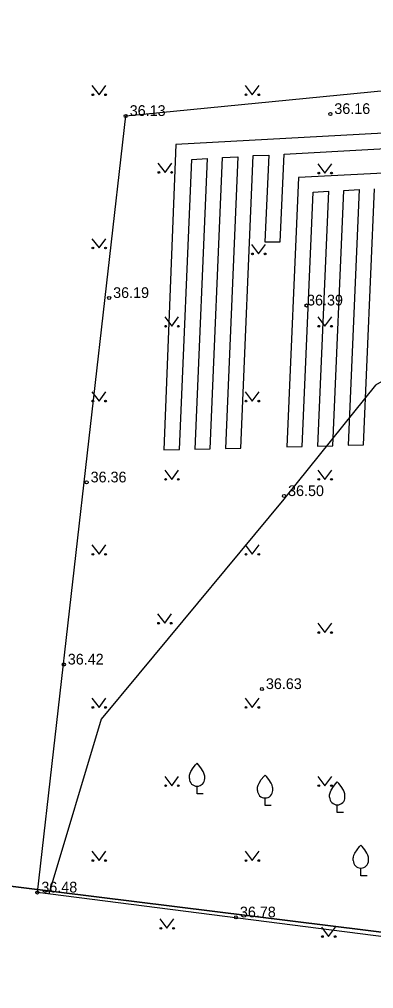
# Model space of a CAD drawing. Extents: x 622967 to 623460, y 6450741 to 6451028.
# Drawn here: x 623005.7 to 623028.8, y 6450881.2 to 6450944.5 of the extents above; entities that cross this region are included whole.
import ezdxf

# ---------------------------------------------------------------- set-up
doc = ezdxf.new("R2010")
doc.units = 0
for name, color, linetype in [('HALJASTUS', 7, 'Continuous'), ('HORISONTAAL-EH2000', 7, 'Continuous'), ('KORGUS-EH2000', 7, 'Continuous'), ('MOOTPIIR', 7, 'Continuous'), ('PIIR', 7, 'Continuous'), ('PUU', 7, 'Continuous'), ('TTRASS', 7, 'Continuous')]:
    doc.layers.add(name, color=color, linetype=linetype)

msp = doc.modelspace()

# ---------------------------------------------------------------- linework, layer by layer
at = {"layer": 'HALJASTUS'}
for p, q in [((623010.409, 6450940.141), (623010.872, 6450939.534)), ((623010.872, 6450939.534), (623011.318, 6450940.141)), ((623020.409, 6450940.141), (623020.872, 6450939.534)), ((623020.872, 6450939.534), (623021.318, 6450940.141)), ((623014.719, 6450935.07), (623015.183, 6450934.463)), ((623015.183, 6450934.463), (623015.628, 6450935.07)), ((623025.159, 6450935.031), (623025.623, 6450934.424)), ((623025.623, 6450934.424), (623026.068, 6450935.031)), ((623010.409, 6450930.141), (623010.872, 6450929.534)), ((623010.872, 6450929.534), (623011.318, 6450930.141)), ((623020.829, 6450929.756), (623021.292, 6450929.149)), ((623021.292, 6450929.149), (623021.738, 6450929.756)), ((623015.159, 6450925.031), (623015.623, 6450924.424)), ((623015.623, 6450924.424), (623016.068, 6450925.031)), ((623025.159, 6450925.031), (623025.623, 6450924.424)), ((623025.623, 6450924.424), (623026.068, 6450925.031)), ((623010.409, 6450920.141), (623010.872, 6450919.534)), ((623010.872, 6450919.534), (623011.318, 6450920.141)), ((623020.409, 6450920.141), (623020.872, 6450919.534)), ((623020.872, 6450919.534), (623021.318, 6450920.141)), ((623015.159, 6450915.031), (623015.623, 6450914.424)), ((623015.623, 6450914.424), (623016.068, 6450915.031)), ((623025.159, 6450915.031), (623025.623, 6450914.424)), ((623025.623, 6450914.424), (623026.068, 6450915.031)), ((623010.409, 6450910.141), (623010.872, 6450909.534)), ((623010.872, 6450909.534), (623011.318, 6450910.141)), ((623020.409, 6450910.141), (623020.872, 6450909.534)), ((623020.872, 6450909.534), (623021.318, 6450910.141)), ((623014.696, 6450905.637), (623015.159, 6450905.031)), ((623015.159, 6450905.031), (623015.605, 6450905.637)), ((623025.159, 6450905.031), (623025.623, 6450904.424)), ((623025.623, 6450904.424), (623026.068, 6450905.031)), ((623010.409, 6450900.141), (623010.872, 6450899.534)), ((623010.872, 6450899.534), (623011.318, 6450900.141)), ((623020.409, 6450900.141), (623020.872, 6450899.534)), ((623020.872, 6450899.534), (623021.318, 6450900.141)), ((623015.159, 6450895.031), (623015.623, 6450894.424)), ((623015.623, 6450894.424), (623016.068, 6450895.031)), ((623025.159, 6450895.031), (623025.623, 6450894.424)), ((623025.623, 6450894.424), (623026.068, 6450895.031)), ((623010.409, 6450890.141), (623010.872, 6450889.534)), ((623010.872, 6450889.534), (623011.318, 6450890.141)), ((623020.409, 6450890.141), (623020.872, 6450889.534)), ((623020.872, 6450889.534), (623021.318, 6450890.141)), ((623014.847, 6450885.721), (623015.31, 6450885.115)), ((623015.31, 6450885.115), (623015.756, 6450885.721)), ((623025.398, 6450885.18), (623025.862, 6450884.573)), ((623025.862, 6450884.573), (623026.307, 6450885.18))]:
    msp.add_line(p, q, dxfattribs=at)
for centre in [(623010.471, 6450939.534), (623011.3, 6450939.534), (623020.471, 6450939.534), (623021.3, 6450939.534), (623014.782, 6450934.463), (623015.611, 6450934.463), (623025.222, 6450934.424), (623026.05, 6450934.424), (623010.471, 6450929.534), (623011.3, 6450929.534), (623020.891, 6450929.149), (623021.72, 6450929.149), (623015.222, 6450924.424), (623016.05, 6450924.424), (623025.222, 6450924.424), (623026.05, 6450924.424), (623010.471, 6450919.534), (623011.3, 6450919.534), (623020.471, 6450919.534), (623021.3, 6450919.534), (623015.222, 6450914.424), (623016.05, 6450914.424), (623025.222, 6450914.424), (623026.05, 6450914.424), (623010.471, 6450909.534), (623011.3, 6450909.534), (623020.471, 6450909.534), (623021.3, 6450909.534), (623014.758, 6450905.031), (623015.587, 6450905.031), (623025.222, 6450904.424), (623026.05, 6450904.424), (623010.471, 6450899.534), (623011.3, 6450899.534), (623020.471, 6450899.534), (623021.3, 6450899.534), (623015.222, 6450894.424), (623016.05, 6450894.424), (623025.222, 6450894.424), (623026.05, 6450894.424), (623010.471, 6450889.534), (623011.3, 6450889.534), (623020.471, 6450889.534), (623021.3, 6450889.534), (623014.909, 6450885.115), (623015.738, 6450885.115), (623025.461, 6450884.573), (623026.29, 6450884.573)]:
    msp.add_circle(centre, 0.055, dxfattribs=at)
at = {"layer": 'HORISONTAAL-EH2000'}
msp.add_lwpolyline([(623032.412, 6450922.571), (623028.913, 6450920.578), (623023.096, 6450913.323), (623022.931, 6450913.138), (623013.48, 6450901.728), (623011.004, 6450898.765), (623007.591, 6450887.358)], dxfattribs=at)
at = {"layer": 'KORGUS-EH2000'}
for centre in [(623012.616, 6450938.154), (623025.975, 6450938.282), (623011.535, 6450926.268), (623024.414, 6450925.779), (623010.064, 6450914.228), (623022.954, 6450913.335), (623008.574, 6450902.336), (623021.507, 6450900.734), (623006.847, 6450887.451), (623019.81, 6450885.827)]:
    msp.add_circle(centre, 0.1, dxfattribs=at)
at = {"layer": 'MOOTPIIR'}
msp.add_lwpolyline([(623012.616, 6450938.154), (623058.606, 6450942.662), (623069.312, 6450942.783), (623083.276, 6450941.604), (623081.714, 6450931.725), (623072.463, 6450846.818), (623069.707, 6450821.627), (623067.641, 6450812.742), (623058.337, 6450815.082), (623058.891, 6450821.263), (623054.229, 6450823.265), (623054.527, 6450825.922), (623058.503, 6450880.828), (623006.847, 6450887.451)], close=True, dxfattribs=at)
at = {"layer": 'PIIR'}
for points in [[(622966.79, 6450926), (622977.66, 6450963.13), (623081.99, 6450940.92), (623070.02, 6450823.1), (623054.86, 6450827.34), (623058.83, 6450881.21), (622972.76, 6450891.87)], [(622972.76, 6450891.87), (623058.83, 6450881.21), (623054.86, 6450827.34), (623054.41, 6450821.02), (623018.09, 6450825.58), (623017.39, 6450821.28), (623009.96, 6450822.05), (622978.68, 6450826.33)]]:
    msp.add_lwpolyline(points, close=True, dxfattribs=at)
at = {"layer": 'PUU'}
for p, q in [((623017.271, 6450893.888), (623017.271, 6450894.388)), ((623017.671, 6450893.888), (623017.271, 6450893.888)), ((623021.714, 6450893.121), (623021.714, 6450893.621)), ((623022.114, 6450893.121), (623021.714, 6450893.121)), ((623026.43, 6450892.672), (623026.43, 6450893.172)), ((623026.83, 6450892.672), (623026.43, 6450892.672)), ((623027.968, 6450888.544), (623027.968, 6450889.044)), ((623028.368, 6450888.544), (623027.968, 6450888.544))]:
    msp.add_line(p, q, dxfattribs=at)
for points in [[(623016.771, 6450894.888), (623016.771, 6450895.038), (623016.781, 6450895.103), (623016.816, 6450895.233), (623016.876, 6450895.353), (623017.021, 6450895.588), (623017.181, 6450895.793), (623017.271, 6450895.888)], [(623017.771, 6450894.888), (623017.771, 6450895.038), (623017.761, 6450895.103), (623017.726, 6450895.233), (623017.666, 6450895.353), (623017.521, 6450895.588), (623017.361, 6450895.793), (623017.271, 6450895.888)], [(623021.214, 6450894.121), (623021.214, 6450894.271), (623021.224, 6450894.336), (623021.259, 6450894.466), (623021.319, 6450894.586), (623021.464, 6450894.821), (623021.624, 6450895.026), (623021.714, 6450895.121)], [(623022.214, 6450894.121), (623022.214, 6450894.271), (623022.204, 6450894.336), (623022.169, 6450894.466), (623022.109, 6450894.586), (623021.964, 6450894.821), (623021.804, 6450895.026), (623021.714, 6450895.121)], [(623025.93, 6450893.672), (623025.93, 6450893.822), (623025.94, 6450893.887), (623025.975, 6450894.017), (623026.035, 6450894.137), (623026.18, 6450894.372), (623026.34, 6450894.577), (623026.43, 6450894.672)], [(623026.93, 6450893.672), (623026.93, 6450893.822), (623026.92, 6450893.887), (623026.885, 6450894.017), (623026.825, 6450894.137), (623026.68, 6450894.372), (623026.52, 6450894.577), (623026.43, 6450894.672)], [(623027.468, 6450889.544), (623027.468, 6450889.694), (623027.478, 6450889.759), (623027.513, 6450889.889), (623027.573, 6450890.009), (623027.718, 6450890.244), (623027.878, 6450890.449), (623027.968, 6450890.544)], [(623028.468, 6450889.544), (623028.468, 6450889.694), (623028.458, 6450889.759), (623028.423, 6450889.889), (623028.363, 6450890.009), (623028.218, 6450890.244), (623028.058, 6450890.449), (623027.968, 6450890.544)]]:
    msp.add_lwpolyline(points, dxfattribs=at)
for centre in [(623017.271, 6450894.888), (623021.714, 6450894.121), (623026.43, 6450893.672), (623027.968, 6450889.544)]:
    msp.add_arc(centre, 0.5, 180, 0, dxfattribs=at)
at = {"layer": 'TTRASS'}
for points in [[(623058.223, 6450924.09), (623059.263, 6450924.194), (623063.641, 6450927.387), (623063.348, 6450938.883), (623015.885, 6450936.283), (623015.114, 6450916.347), (623016.116, 6450916.372), (623016.933, 6450935.317), (623017.936, 6450935.372), (623017.118, 6450916.397), (623018.12, 6450916.422), (623018.94, 6450935.435), (623019.943, 6450935.483), (623019.122, 6450916.447), (623020.124, 6450916.472), (623020.947, 6450935.562), (623021.95, 6450935.595), (623021.705, 6450929.924), (623022.709, 6450929.929), (623022.953, 6450935.649), (623062.374, 6450937.85), (623062.628, 6450926.929), (623059.205, 6450924.297), (623058.22, 6450924.221)], [(623061.05, 6450936.039), (623023.905, 6450934.138), (623023.13, 6450916.547), (623024.133, 6450916.573), (623024.849, 6450933.186), (623025.861, 6450933.241), (623025.135, 6450916.598), (623026.137, 6450916.623), (623026.855, 6450933.294), (623027.858, 6450933.347), (623027.139, 6450916.648), (623028.141, 6450916.673), (623028.861, 6450933.401)]]:
    msp.add_lwpolyline(points, dxfattribs=at)

# ---------------------------------------------------------------- texts
at = {"layer": 'KORGUS-EH2000'}
for s, p in [(' 36.13', (623012.616, 6450938.154)), (' 36.16', (623025.975, 6450938.282)), (' 36.19', (623011.535, 6450926.268)), (' 36.39', (623024.195, 6450925.779)), (' 36.36', (623010.064, 6450914.228)), (' 36.50', (623022.954, 6450913.335)), (' 36.42', (623008.574, 6450902.336)), (' 36.63', (623021.507, 6450900.734)), (' 36.48', (623006.847, 6450887.451)), (' 36.78', (623019.81, 6450885.827))]:
    msp.add_text(s, height=0.7, dxfattribs=at).set_placement(p)

doc.saveas('drawing.dxf')
